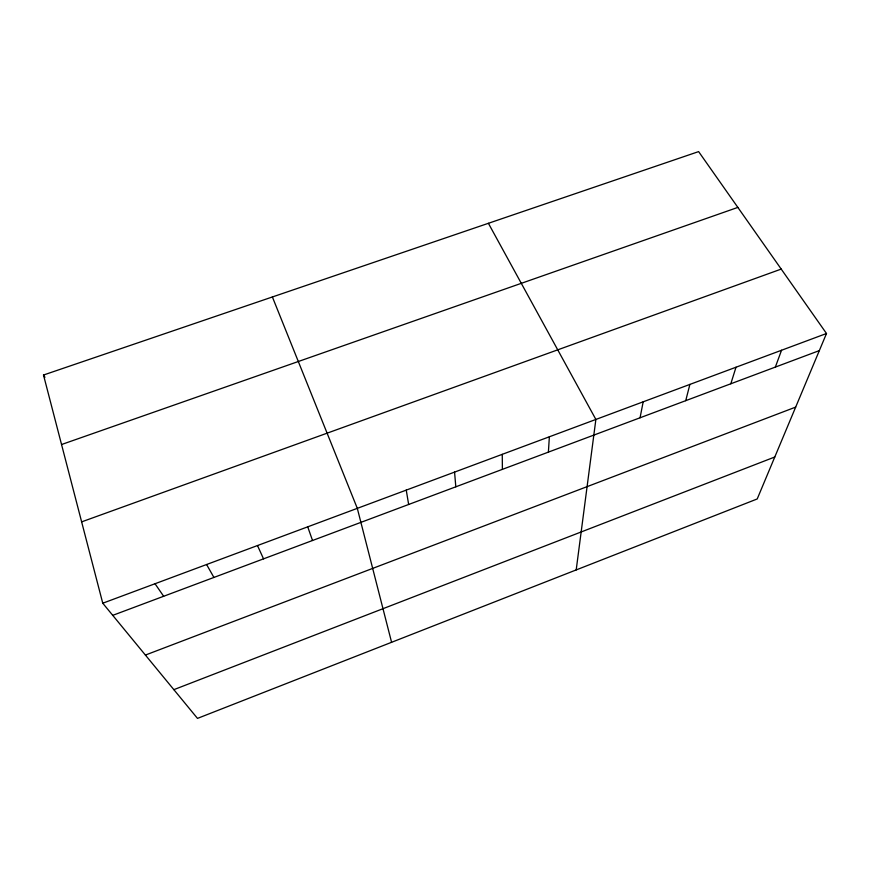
<?xml version="1.0" encoding="UTF-8"?>
<svg xmlns="http://www.w3.org/2000/svg" width="870" height="870" viewBox="0 0 870 870"><rect width="100%" height="100%" fill="white"/><g stroke="black" fill="none" stroke-linecap="round" stroke-linejoin="round"><path stroke-width="1.3" d="M548.394 452.128L549.361 436.783M576.201 569.926L595.874 419.449L488.396 223.296M640.059 417.785L643.18 401.82M685.723 400.678L689.888 384.409M730.811 383.779L736.009 367.227M775.344 367.096L781.543 350.262M826.5 333.504L757.215 498.956L197.49 718.392L102.758 603.214L43.5 375.024L698.621 151.608L826.5 333.504L102.758 603.214M173.859 689.66L774.789 457M145.41 655.066L795.68 407.106M112.741 615.351L819.333 350.61M81.628 521.869L781.216 269.091M61.552 444.526L737.847 207.408M155.023 583.737L163.658 596.276M43.5 375.024L44.957 377.286M206.592 564.521L213.922 577.441M257.487 545.555L263.545 558.855M272.386 296.964L357.309 508.352L391.587 642.299M307.719 526.828L312.526 540.498M406.246 490.114L408.65 504.48M454.564 472.105L455.815 486.819M502.262 454.336L502.392 469.365"/></g></svg>
